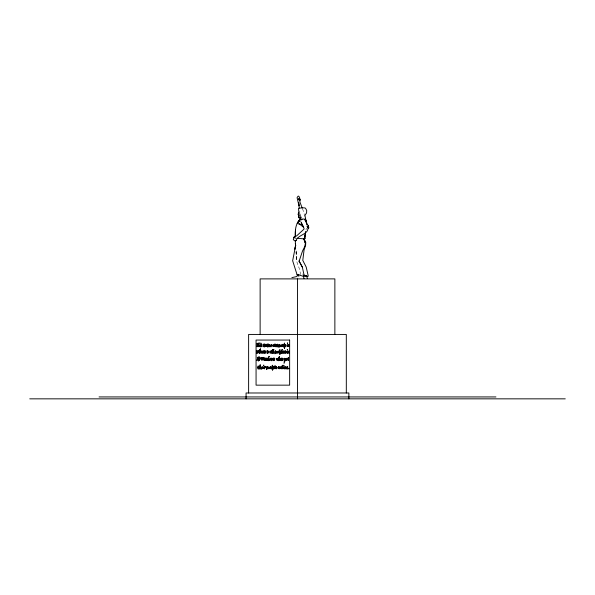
<?xml version="1.0" encoding="UTF-8"?>
<svg xmlns="http://www.w3.org/2000/svg" width="595" height="595" viewBox="0 0 595 595"><rect width="100%" height="100%" fill="white"/><g stroke="black" fill="none" stroke-linecap="round" stroke-linejoin="round"><path stroke-width="0.45" stroke-dasharray="2.98 2.23" d="M295.38 238.156L295.41 236.416M295.276 238.55L297.039 238.164M305.994 229.849L306.328 228.153M300.2 221.727L301.472 220.804M297.545 276.898L299.218 276.69M301.144 216.625L300.512 216.022L299.746 210.994M300.356 216.379L299.768 215.375L300.044 216.416M302.505 208.815L304.06 213.114L304.439 216.245M300.772 274.667L299.084 267.951L296.459 260.841L296.109 250.093L296.674 260.528L295.953 251.901M302.364 273.901L302.431 274.332"/><path stroke-width="0.89" d="M274.801 358.726L274.407 358.183M297.284 238.305L304.469 238.893L304.923 234.668L304.424 238.647L305.049 238.454L305.644 231.403M268.903 345.308C268.315 348.73 270.695 345.479 270.212 345.353C270.16 343.337 268.739 348.469 269.178 344.408M260.781 351.05L261.22 351.608L259.792 353.675L260.32 349.674L259.851 349.689L260.603 348.685L260.32 351.035L260.885 350.983M273.931 359.41C273.931 361.753 274.697 360.154 274.764 358.77M295.418 230.838L295.41 236.416C295.12 230.362 295.284 222.56 301.256 219.191L299.545 219.667L297.217 223.378L299.835 219.994M264.782 359.558C264.091 362.355 263.778 357.558 265.377 357.997C265.943 360.511 265.541 360.778 264.79 359.566M258.572 357.647L258.275 361.098L259.636 359.841M264.723 352.738L264.931 351.466L265.653 351.02M268.955 358.629C268.233 360.882 268.449 355.193 269.238 356.628M276.779 359.283C277.91 357.089 277.582 361.931 278.348 357.937C279.256 355.996 277.538 362.95 277.181 359.35M279.003 357.684L279.077 357.149M282.484 352.738L282.685 351.466L283.406 351.02M284.232 347.011L284.611 348.447L283.986 346.141L283.317 346.885L283.629 344.75M284.715 346.245C285.875 341.351 285.779 349.347 284.722 346.253M295.447 229.96L295.224 236.498M285.704 368.298L285.823 368.997L286.649 368.067L286.106 368.364L286.165 366.587L284.901 368.045L285.042 366.483L284.395 367.212L284.804 367.479L284.514 368.959L285.734 367.167L285.704 368.283M258.676 344.014C260.03 340.109 258.163 346.305 258.907 345.264M278.951 358.064L279.04 357.536M299.962 217.316L299.322 221.124M273.098 345.613L273.172 346.067L273.931 344.75M287.221 351.184L287.132 352.247M265.668 351.02C265.459 352.85 265.489 354.337 264.73 352.746M281.004 351.02L280.371 352.865L281.249 352.805L280.156 353.504L280.267 351.466L280.989 351.02M283.421 351.02C283.22 352.857 283.25 354.337 282.484 352.746M271.982 368.677C272.83 371.31 272.711 370.41 272.242 368.238C272.064 367.658 273.395 364.519 272.183 365.389C273.098 366.051 269.118 369.51 271.975 368.677M272.815 368.342L273.06 367.07L273.901 366.587L273.187 368.469L274.265 368.417L273.365 368.885M259.435 352.247C259.256 353.177 260.253 352.285 259.316 353.304M287.14 352.247L287.318 352.657M274.957 352.79L274.957 353.809L275.753 351.757M279.419 351.511L278.958 352.79L279.382 351.496M283.964 344.386C285.258 340.742 284.165 344.936 284.232 347.175M278.839 346.297L278.847 347.316L279.434 345.725M261.361 369.012C260.595 367.152 263.533 365.635 261.941 367.844C261.711 368.781 263.667 368.372 261.361 368.922M273.455 368.87L272.919 369.108L272.822 368.35M259.427 352.247L259.279 351.199M268.271 360.295L268.538 357.684M267.281 358.986L267.423 358.569M282.789 358.934L282.9 358.569M269.29 368.015L268.91 368.573L268.747 366.937L267.951 367.703L267.698 366.825L266.791 368.238L267.014 366.408L266.404 369.056M272.131 353.289C273.15 352.761 271.803 351.638 272.622 349.51M273.469 353.08C273.931 352.835 273.15 351.228 273.812 349.473M282.03 352.917L282.186 349.473M298.883 214.326L298.586 217.733L301.137 217.331L299.754 219.89M285.117 345.264L285.236 344.899M300.743 217.279L300.601 218.283L300.378 217.48M264.909 366.974L264.924 366.483L264.225 367.145L264.373 368.922L265.682 366.676L264.924 366.899M264.641 358.681C265.467 357.714 263.868 361.656 264.626 358.681M279.286 350.909C277.843 353.021 279.94 353.75 280 354.538C278.772 352.887 281.004 346.721 279.315 350.901M279.717 345.993L279.672 346.885L280.371 345.167L280.624 346.729L281.182 346.141M288.939 346.067L288.902 346.446M261.993 352.783L262.105 350.812L261.428 351.318L261.703 353.437L262.618 351.92L262.685 353.244L263.072 352.828L263.057 351.065L261.993 352.746M267.133 358.755C266.53 361.611 267.72 360.667 267.869 358.874M274.064 358.755L273.938 359.402M282.603 358.755C282.045 363.709 284.388 357.097 282.632 358.859M279.717 345.97L279.687 345.226L279.375 345.792M271.952 352.671L272.049 350.351L272.622 349.525M273.112 352.671L273.202 350.351L273.782 349.525M281.48 352.671L281.576 350.351L282.149 349.525M270.509 351.504C271.305 350.782 269.751 354.159 270.494 351.504M287.199 367.36L287.333 366.996M271.93 352.738L272.116 353.333M271.476 358.205C270.881 365.501 274.503 354.27 271.67 359.923M275.485 350.909C274.615 353.608 275.611 351.05 276.073 351.734M287.325 358.629C285.236 361.894 287.05 356.926 286.098 358.532C285.518 362.199 287.653 359.878 287.303 358.703M268.271 351.385C270.524 349.54 267.371 355.877 268.204 351.615M277.627 351.444C279.687 349.302 276.95 355.87 277.567 351.615M271.618 345.286C270.071 343.077 270.74 350.046 271.595 345.167M273.96 344.736C273.938 347.606 274.838 343.88 275.009 343.843C275.455 344.803 273.477 348.462 273.574 345.546M282.134 345.755C282.848 347.547 283.257 346.372 282.699 344.327C280.899 343.984 281.361 348.752 282.112 345.769M268.732 357.58L269.193 356.665M261.555 346.483C261.577 340.169 262.388 348.164 261.428 346.61M263.235 346.483C263.258 340.162 264.076 348.172 263.109 346.61M277.329 346.483L277.091 344.929L277.709 344.118L277.798 346.007L277.025 347.049L277.203 346.61M276.824 351.749L277.166 352.761M278.951 358.056L278.713 360.741L279.367 358.956L279.68 360.637L280.342 359.841L279.851 360.064L279.412 358.621M287.177 368.945C289.579 367.933 285.682 368.959 287.868 367.197C287.586 364.951 285.793 369.711 287.288 368.893M257.442 343.375C259.561 342.527 256.69 345.13 257.085 346.803C257.94 344.26 255.835 343.516 257.501 343.375M268.501 360.392L268.91 358.956L269.215 360.637L269.877 359.841L269.394 360.064L268.955 358.621M279.687 344.862C278.505 347.547 279.65 344.022 278.951 344.639M256.862 360.213C257.33 361.135 258.029 357.833 258.26 357.231C255.791 357.342 258.996 358.77 256.876 360.146M275.046 351.162L274.957 352.865M278.951 344.669L278.839 346.372M269.074 368.669L268.65 368.759L268.538 367.941M273.105 358.435C273.209 364.579 274.176 356.041 273.15 358.302M258.498 345.435C257.91 349.354 259.383 343.211 259.316 346.55C260.402 347.249 259.71 345.219 259.123 344.951M271.588 367.353C271.075 369.852 272.822 366.126 271.588 367.271M273.559 345.546C272.577 349.287 272.882 342.37 273.098 345.606M285.459 359.7L284.046 363.352L284.574 358.621M259.926 367.279L260.498 366.862L260.677 368.491L261.384 368.238L260.446 369.071L260.134 367.353L259.234 369.116L260.223 364.675L259.576 367.822L259.851 367.36M298.839 214.222L298.735 217.391L298.66 214.862L297.998 214.393L298.809 212.475L298.98 213.59L298.512 208.406L302.156 207.774L305.079 207.938L305.711 208.562L306.708 210.459L306.596 212.898L304.938 215.42L306.767 224.851M281.651 353.311L282.015 352.939M287.236 353.08L287.378 352.59M260.9 346.535L260.833 344.542L260.357 345.226M286.76 351.719L286.946 351.243M274.674 367.494C274.637 364.847 275.879 364.847 274.875 367.71C276.303 368.364 273.938 369.793 274.667 367.554M282.499 368.543L281.911 368.974L282.119 366.892M279.695 344.869C280.572 344.446 280.409 346.669 281.175 345.851M286.768 351.719L286.954 353.37M287.973 351.162C288.568 351.169 287.578 353.289 289.073 350.961C288.553 352.828 290.01 352.329 288.798 353.304C289.155 348.313 287.035 356.941 287.958 351.147M279.137 356.792C280.416 354.769 278.006 360.786 279.419 358.629M285.459 359.7L285.555 358.421M260.372 345.226L260.446 346.989L260.885 346.543M281.785 358.19C282.93 356.755 281.204 364.69 281.807 358.138M260.803 343.174L260.967 343.479M260.982 343.427L260.908 343.062M287.549 343.427L287.601 342.973M275.061 351.162L275.485 350.901M263.86 368.543C261.897 369.116 263.875 364.333 263.897 368.513M285.191 351.05C286.478 349.6 284.38 357.55 285.273 350.924M268.256 360.741L268.263 360.295M271.558 358.183L271.67 359.96M276.065 351.734L276.608 351.243L276.809 351.749M268.546 367.941L268.412 367.271L267.557 368.974L267.594 367.323L266.664 369.361L266.396 369.071M266.069 344.327L266.597 344.46M267.46 358.183L267.854 358.956M277.136 352.828L276.697 353.229L276.415 351.727L275.768 353.378L275.783 351.719M287.318 345.152C286.969 343.486 286.426 347.376 287.452 346.543M271.246 350.953C270.056 349.756 269.609 355.089 270.576 352.657C271.06 351.861 271.997 355.089 271.231 350.953M288.144 344.721C287.928 344.572 287.987 346.9 288.24 346.565C289.289 343.241 288.493 347.733 289.624 346.164C289.304 343.107 288.3 346.885 288.166 344.691M259.242 351.243L258.847 351.853L259.249 353.37M282.112 366.892L282.082 366.081M282.632 368.439C281.599 369.74 283.488 362.861 282.008 366.096M296.102 240.365C298.288 234.423 309.519 234.4 307.801 226.881L308.723 227.997L308.232 225.855L304.923 219.719L305.778 221.325M258.572 357.602C258.446 355.066 261.688 358.525 259.636 359.826M266.567 344.49C266.999 345.732 267.155 347.554 266.151 345.554C265.474 348.291 264.827 345.338 266.181 344.274M267.423 358.212L267.118 358.859M274.399 358.183L274.087 358.859M266.538 358.532L266.456 358.056L266.091 358.346M283.517 366.907C285.213 368.997 282.32 369.688 283.503 366.899M287.534 343.479L287.593 342.973M297.485 223.437L299.359 220.522M293.826 237.918L294.354 237.115L293.268 239.718L295.135 240.923L296.303 240.544M267.334 344.944C267.832 351.905 269.066 340.035 267.326 344.944M266.538 358.547L267.043 358.242L266.039 360.496L266.091 358.354M299.649 220.224L297.344 223.326L299.337 220.656M283.599 344.832L283.956 344.408M275.983 366.728C277.493 364.854 275.79 372.529 275.946 366.803M273.202 353.415L273.12 352.686M281.576 353.415L281.487 352.686M298.66 274.369L296.332 276.638L291.885 277.634M287.4 349.481L287.266 350.113L287.422 349.466M293.677 237.219L296.622 235.895L303.904 229.246L304.052 228.354L301.167 222.552L303.234 226.502M269.029 344.527L268.561 344.914L268.918 345.308M287.504 346.535L287.325 345.197M287.876 358.205C287.98 359.112 287.876 361.864 288.501 360.116C288.017 359.782 289.334 355.795 287.95 358.19M299.828 219.793L300.43 219.51M284.745 358.235L284.841 358.956L285.548 358.413M302.067 219.51L299.545 219.667L302.944 219.005L305.183 219.205L306.611 222.545L305.183 219.205M297.53 274.674L298.921 274.63L297.069 274.682L292.651 260.751L295.589 245.69L294.934 249.193L295.514 245.631L295.291 241.064M99.06 396.939L495.94 396.939M29.75 398.843L565.25 398.843M303.539 275.098L306.001 275.559L305.384 275.403L307.697 276.549L308.247 275.983L306.202 267.088L302.788 260.379L304.067 249.915L305.607 245.281L305.756 242.329L303.971 238.409M297.069 274.682L298.653 275.002M305.131 275.924L307.697 276.549L306.105 275.991M301.122 224.427L298.608 223.809L299.635 224.062M304.521 238.297L305.049 238.454M298.333 274.808L304.395 276.608L302.357 267.177L299.017 260.96L302.29 267.073M305.354 275.797L306.968 276.4M299.932 224.412L303.651 227.29M306.968 226.479L308.723 227.997L308.232 225.855L308.723 227.997M299.136 261.183L302.52 251.008L304.729 246.628L305.406 243.31L303.74 238.491L305.042 242.686M302.26 208.168L299.865 201.876L300.111 199.823L299.56 197.585L298.779 196.186L298.08 196.157L297.076 197.681L298.988 205.796L298.697 202.821L299.233 207.975M303.257 275.961L304.038 278.557M305.696 219.607L306.663 222.887M306.626 275.909L307.377 278.497M295.313 243.608L295.774 245.661M268.352 351.987C269.319 349.771 268.367 354.419 268.352 351.987M258.513 345.42L258.713 343.865M348.863 398.843L348.863 392.983L246.07 392.983L246.07 398.843M346.312 392.983L346.312 334.435L248.621 334.435L248.621 392.983M334.866 334.435L334.866 278.891L260.127 278.891L260.127 334.435M297.47 278.891L297.5 398.843M277.248 359.283C276.199 362.556 276.638 356.1 276.787 359.276M276.325 344.535C277.419 348.499 276.147 345.345 275.708 346.186C274.54 348.603 275.567 342.973 276.325 344.535M266.196 344.691L265.638 346.387L266.196 344.691M276.021 344.691L275.463 346.387L276.021 344.691M282.253 344.691L281.703 346.387L282.253 344.691M280.728 367.561C280.267 369.904 282.104 368.007 281.019 367.777C281.74 365.181 279.747 368.29 279.881 367.651C280.453 363.716 278.029 371.801 280.728 367.561M258.23 352.166C256.564 355.624 259.643 347.168 258.23 352.166M270.673 358.993C269.952 361.753 270.398 357.164 270.673 358.993M281.13 358.993C280.468 361.738 280.788 357.26 281.13 358.993M284.284 352.166L283.941 353.318L283.86 351.362L284.923 350.998L284.284 352.166M256.966 351.898C257.947 353.98 256.177 354.3 256.586 351.355C256.609 349.451 258.215 350.715 256.966 351.898M264.009 351.898C265.087 353.832 263.124 354.337 263.697 351.392C263.459 349.481 265.311 350.396 264.009 351.898M267.281 351.898C268.271 354.003 266.478 354.278 266.865 351.385C266.932 349.466 268.524 350.686 267.281 351.898M278.2 351.816C277.545 354.59 277.753 350.113 278.2 351.816M264.515 345.405C265.571 347.458 263.667 347.77 264.135 344.884C264.068 342.98 265.853 344.178 264.515 345.405M270.539 367.42C269.669 370.149 270.1 365.665 270.539 367.42M278.78 367.42C277.91 370.172 278.334 365.665 278.78 367.42M258.163 367.502C259.42 369.852 257.285 369.465 257.613 367.041C257.962 364.913 259.591 366.461 258.163 367.502M269.966 359.387C270.45 362.772 271.543 355.26 269.966 359.387M280.431 359.387C280.944 362.749 281.904 355.341 280.431 359.387M269.632 367.822C270.338 371.168 271.521 363.686 269.632 367.822M277.872 367.822C278.586 371.124 279.791 363.701 277.872 367.822M284.655 360.124C285.407 360.801 285.258 357.149 284.655 360.124M274.57 358.659L274.25 359.105L274.57 358.659M265.459 351.481L265.117 351.928L265.459 351.481M280.795 351.481L280.461 351.928L280.795 351.481M283.22 351.481L282.878 351.928L283.22 351.481M271.38 344.988L271.037 345.435L271.38 344.988M260.32 352.262C260.67 354.27 260.922 349.629 260.32 352.262M262.216 367.093L261.807 367.532L262.216 367.093M273.707 367.093L273.261 367.509L273.707 367.093M262.38 357.945L261.934 359.358L261.971 357.431L261.041 357.892L261.525 357.811L261.636 360.384L262.484 358.584L262.99 360.429L263.987 357.327L263.206 359.744L262.603 357.58L262.38 357.945M259.041 357.521C257.457 363.746 261.964 357.238 259.041 357.521M298.482 199.682L300.111 199.823L299.642 199.727L299.828 200.195L299.226 198.604L298.385 198.559L298.482 199.682M284.06 344.959L283.584 346.275L284.008 344.959M259.45 349.711L259.569 350.113L259.45 349.711M263.592 365.315C263.637 366.386 264.299 364.46 263.592 365.315M283.8 365.315L283.941 365.717L283.86 365.271M288.359 368.431C288.597 369.897 289.304 367.606 288.382 368.431M289.639 340.057L256.066 340.057L256.066 385.151L289.639 385.151L289.639 340.057"/></g></svg>
